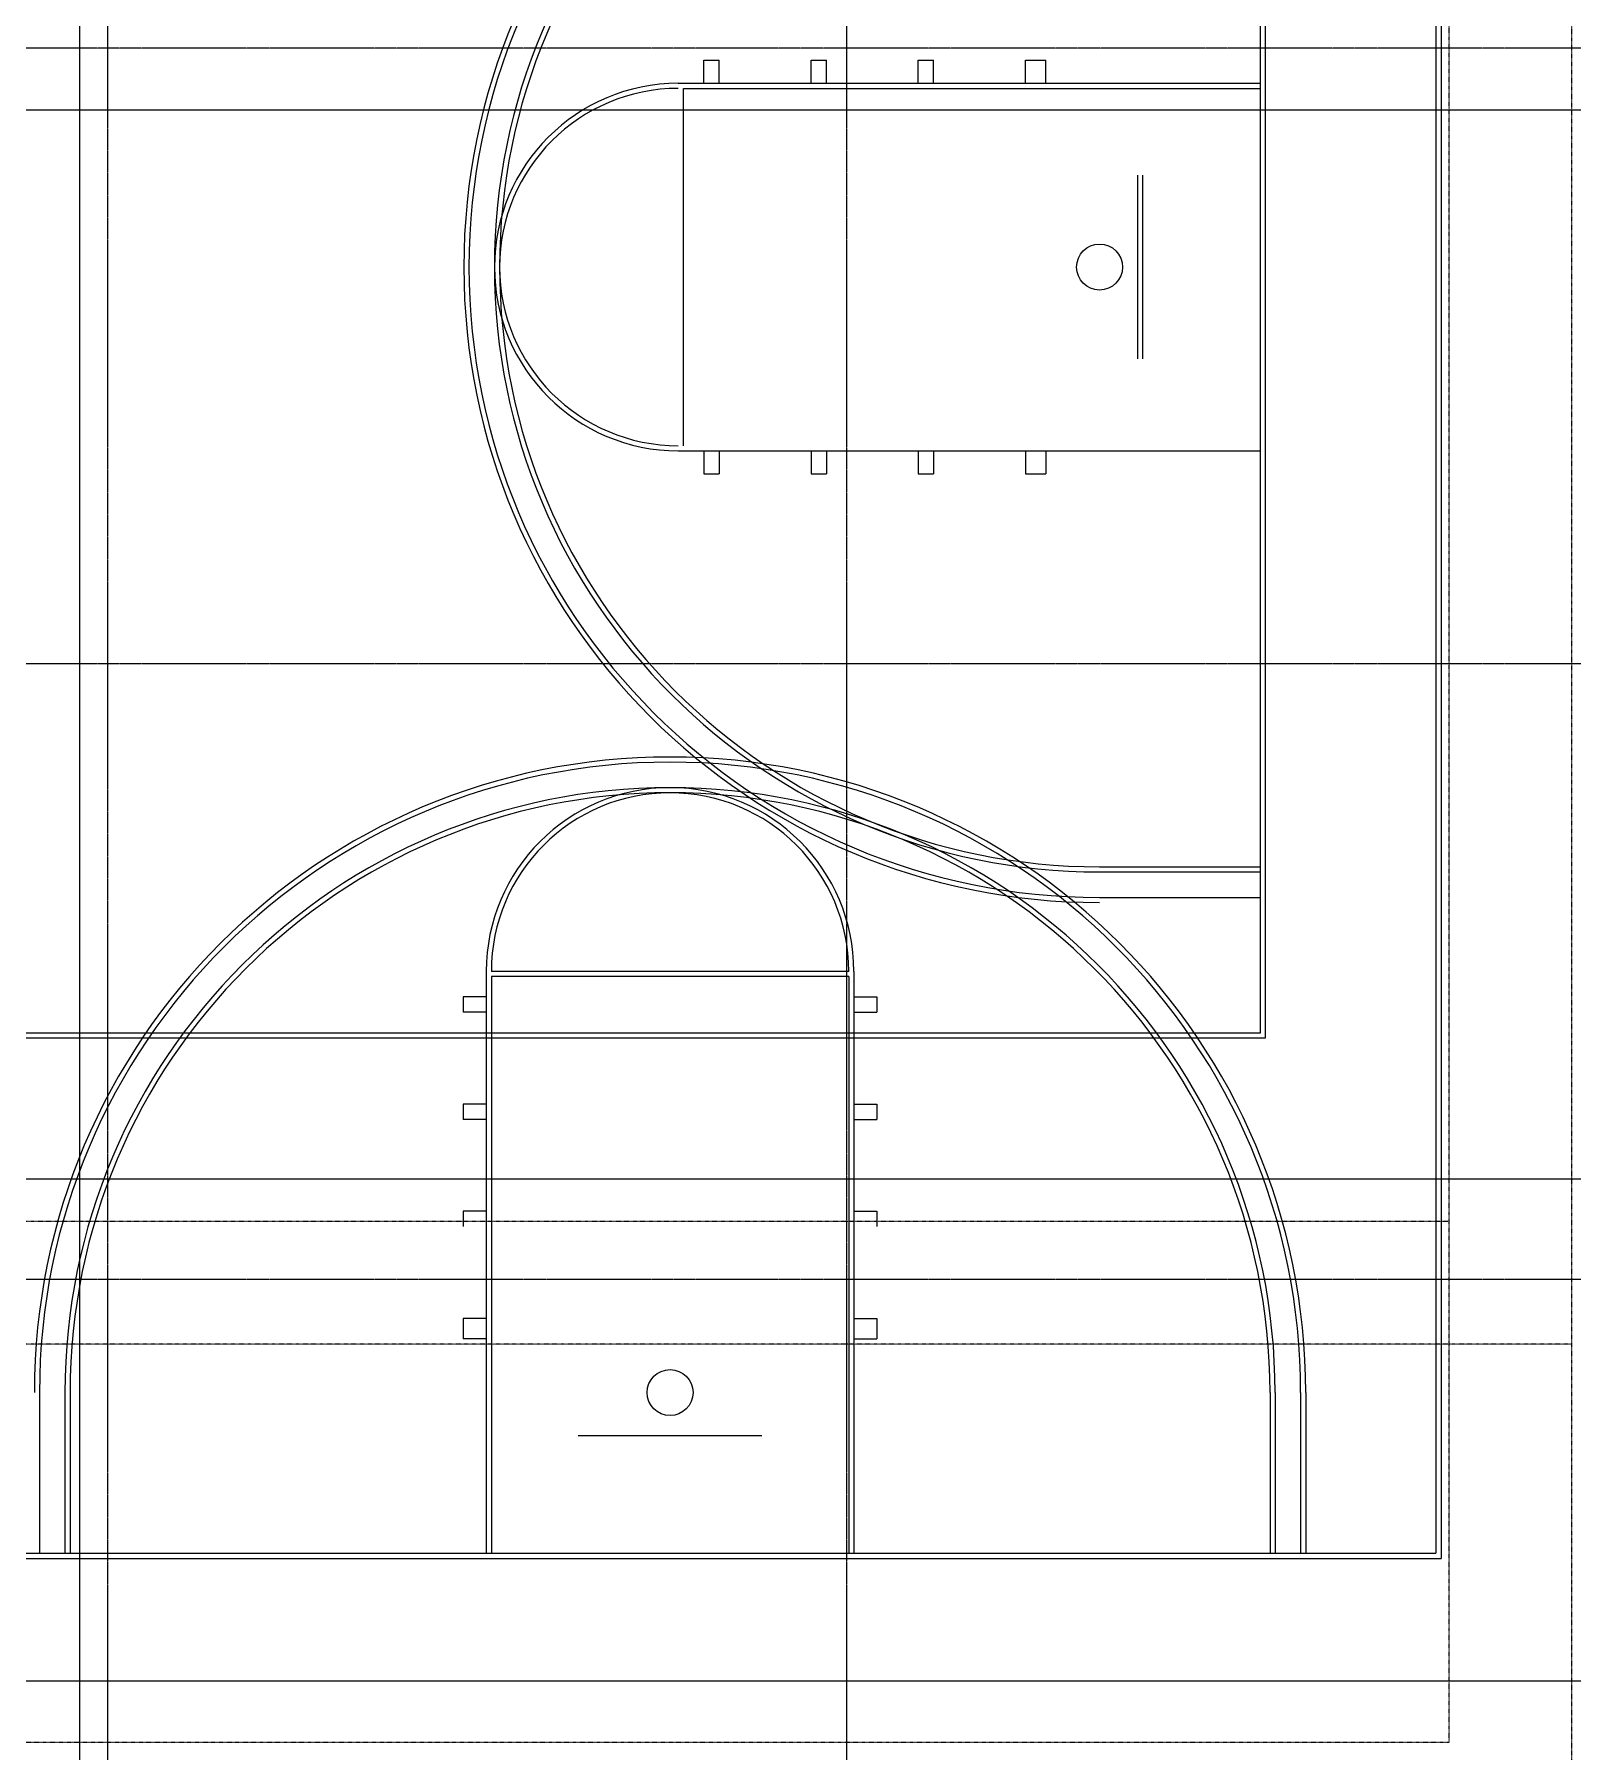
# Model space of a CAD drawing. Header units: inches. Extents: x 19712 to 27543, y -26063 to -18659.
# Drawn here: x 25373 to 25976, y -22294 to -21621 of the extents above; entities that cross this region are included whole.
import ezdxf

# ---------------------------------------------------------------- set-up
doc = ezdxf.new("R2010")
doc.units = ezdxf.units.IN
doc.header["$MEASUREMENT"] = 0
doc.linetypes.add('Dash 1_16_', pattern=[0.125, 0.0625, -0.0625])
doc.linetypes.add('Grid Line 1_2_', pattern=[0.875, 0.5, -0.125, 0.125, -0.125])
for name, color, linetype, lineweight in [('A-FLOR', 192, 'Continuous', 9), ('A-FLOR-CLRS', 90, 'Dash 1_16_', 9), ('A-FLOR-OTLN', 90, 'Continuous', 9), ('G-ANNO-SYMB', 111, 'Continuous', 9), ('S-GRID', 1, 'Continuous', 9)]:
    doc.layers.add(name, color=color, linetype=linetype, lineweight=lineweight)

msp = doc.modelspace()

# ---------------------------------------------------------------- linework, layer by layer
at = {"layer": 'A-FLOR'}
msp.add_line((24603.390225, -22266.05281), (26010.640225, -22266.05281), dxfattribs=at)
at = {"layer": 'A-FLOR-CLRS'}
for p, q in [((25927.390225, -22290.05281), (25927.390225, -21134.05281)), ((25975.390225, -22336.643686), (25975.390225, -21157.449176)), ((25927.390225, -22086.05281), (24651.390225, -22086.05281)), ((25975.390225, -22134.05281), (24603.390225, -22134.05281)), ((24651.390225, -22290.05281), (25927.390225, -22290.05281))]:
    msp.add_line(p, q, dxfattribs=at)
at = {"layer": 'A-FLOR-OTLN'}
for p, q in [((25922.16879, -21208.05281), (25922.16879, -22216.05281)), ((25924.16879, -21206.05281), (25924.16879, -22218.05281)), ((25855.390225, -22014.05281), (25855.390225, -21410.05281)), ((25853.390225, -22012.05281), (25853.390225, -21412.05281)), ((25635.390225, -21631.05281), (25641.390225, -21631.05281)), ((25635.390225, -21640.05281), (25635.390225, -21631.05281)), ((25641.390225, -21640.05281), (25641.390225, -21631.05281)), ((25677.390225, -21631.05281), (25683.390225, -21631.05281)), ((25677.390225, -21640.05281), (25677.390225, -21631.05281)), ((25683.390225, -21640.05281), (25683.390225, -21631.05281)), ((25719.390225, -21631.05281), (25725.390225, -21631.05281)), ((25719.390225, -21640.05281), (25719.390225, -21631.05281)), ((25725.390225, -21640.05281), (25725.390225, -21631.05281)), ((25761.390225, -21631.05281), (25769.390225, -21631.05281)), ((25761.390225, -21640.05281), (25761.390225, -21631.05281)), ((25769.390225, -21640.05281), (25769.390225, -21631.05281)), ((25625.390225, -21640.05281), (25853.390225, -21640.05281)), ((25627.390225, -21782.05281), (25627.390225, -21642.05281)), ((25627.390225, -21642.05281), (25853.390225, -21642.05281)), ((25805.390225, -21748.05281), (25805.390225, -21676.05281)), ((25807.390225, -21748.05281), (25807.390225, -21676.05281)), ((25625.390225, -21784.05281), (25853.390225, -21784.05281)), ((25635.390225, -21784.05281), (25635.390225, -21793.05281)), ((25641.390225, -21784.05281), (25641.390225, -21793.05281)), ((25677.390225, -21784.05281), (25677.390225, -21793.05281)), ((25683.390225, -21784.05281), (25683.390225, -21793.05281)), ((25719.390225, -21784.05281), (25719.390225, -21793.05281)), ((25725.390225, -21784.05281), (25725.390225, -21793.05281)), ((25761.390225, -21784.05281), (25761.390225, -21793.05281)), ((25769.390225, -21784.05281), (25769.390225, -21793.05281)), ((25635.390225, -21793.05281), (25641.390225, -21793.05281)), ((25677.390225, -21793.05281), (25683.390225, -21793.05281)), ((25719.390225, -21793.05281), (25725.390225, -21793.05281)), ((25761.390225, -21793.05281), (25769.390225, -21793.05281)), ((25790.390225, -21947.05281), (25853.390225, -21947.05281)), ((25790.390225, -21949.05281), (25853.390225, -21949.05281)), ((25790.390225, -21959.05281), (25853.390225, -21959.05281)), ((25550.16879, -21988.05281), (25550.16879, -22216.05281)), ((25692.16879, -21988.05281), (25552.16879, -21988.05281)), ((25692.16879, -21990.05281), (25552.16879, -21990.05281)), ((25552.16879, -21990.05281), (25552.16879, -22216.05281)), ((25692.16879, -21990.05281), (25692.16879, -22216.05281)), ((25694.16879, -21988.05281), (25694.16879, -22216.05281)), ((25541.16879, -21998.05281), (25541.16879, -22004.05281)), ((25550.16879, -21998.05281), (25541.16879, -21998.05281)), ((25694.16879, -21998.05281), (25703.16879, -21998.05281)), ((25703.16879, -21998.05281), (25703.16879, -22004.05281)), ((25550.16879, -22004.05281), (25541.16879, -22004.05281)), ((25694.16879, -22004.05281), (25703.16879, -22004.05281)), ((24723.390225, -22014.05281), (25855.390225, -22014.05281)), ((24725.390225, -22012.05281), (25853.390225, -22012.05281)), ((25541.16879, -22040.05281), (25541.16879, -22046.05281)), ((25550.16879, -22040.05281), (25541.16879, -22040.05281)), ((25694.16879, -22040.05281), (25703.16879, -22040.05281)), ((25703.16879, -22040.05281), (25703.16879, -22046.05281)), ((25550.16879, -22046.05281), (25541.16879, -22046.05281)), ((25694.16879, -22046.05281), (25703.16879, -22046.05281)), ((25541.16879, -22082.05281), (25541.16879, -22088.05281)), ((25550.16879, -22082.05281), (25541.16879, -22082.05281)), ((25694.16879, -22082.05281), (25703.16879, -22082.05281)), ((25703.16879, -22082.05281), (25703.16879, -22088.05281)), ((25541.16879, -22124.05281), (25541.16879, -22132.05281)), ((25550.16879, -22124.05281), (25541.16879, -22124.05281)), ((25694.16879, -22124.05281), (25703.16879, -22124.05281)), ((25703.16879, -22124.05281), (25703.16879, -22132.05281)), ((25550.16879, -22132.05281), (25541.16879, -22132.05281)), ((25694.16879, -22132.05281), (25703.16879, -22132.05281)), ((25375.16879, -22153.05281), (25375.16879, -22216.05281)), ((25385.16879, -22153.05281), (25385.16879, -22216.05281)), ((25387.16879, -22153.05281), (25387.16879, -22216.05281)), ((25857.16879, -22153.05281), (25857.16879, -22216.05281)), ((25859.16879, -22153.05281), (25859.16879, -22216.05281)), ((25869.16879, -22153.05281), (25869.16879, -22216.05281)), ((25871.16879, -22153.05281), (25871.16879, -22216.05281)), ((25658.16879, -22170.05281), (25586.16879, -22170.05281)), ((24654.611661, -22218.05281), (25924.16879, -22218.05281)), ((24656.611661, -22216.05281), (25922.16879, -22216.05281))]:
    msp.add_line(p, q, dxfattribs=at)
for centre in [(25790.390225, -21712.05281), (25622.16879, -22153.05281)]:
    msp.add_circle(centre, 9, dxfattribs=at)
for centre, radius, start, end in [((25790.390225, -21712.05281), 249, 90, 180), ((25790.390225, -21712.05281), 247, 90, 180), ((25790.390225, -21712.05281), 237, 90, 180), ((25790.390225, -21712.05281), 235, 90, 180), ((25625.390225, -21712.05281), 72, 90, 270), ((25625.390225, -21712.05281), 70, 90, 270), ((25790.390225, -21712.05281), 249, 180, 270), ((25790.390225, -21712.05281), 247, 180, 270), ((25790.390225, -21712.05281), 237, 180, 270), ((25790.390225, -21712.05281), 235, 180, 270), ((25622.16879, -22153.05281), 249, 90, 180), ((25622.16879, -22153.05281), 247, 90, 180), ((25622.16879, -22153.05281), 249, 0, 90), ((25622.16879, -22153.05281), 247, 0, 90), ((25622.16879, -22153.05281), 237, 90, 180), ((25622.16879, -21988.05281), 72, 0, 180), ((25622.16879, -22153.05281), 237, 0, 90), ((25622.16879, -22153.05281), 235, 90, 180), ((25622.16879, -21988.05281), 70, 360, 180), ((25622.16879, -22153.05281), 235, 0, 90)]:
    msp.add_arc(centre, radius, start, end, dxfattribs=at)
at = {"layer": 'G-ANNO-SYMB'}
for p, q in [((25390.899674, -19497.02882), (25390.899674, -23666.350214)), ((27062.471507, -21650.52261), (19985.202172, -21650.52261)), ((27072.963726, -22069.388455), (19995.694391, -22069.388455))]:
    msp.add_line(p, q, dxfattribs=at)
at = {"layer": 'S-GRID', "linetype": 'Grid Line 1_2_'}
for p, q in [((25401.890225, -23874.70128), (25401.890225, -18787.198833)), ((25691.390225, -23874.70128), (25691.390225, -18787.198833)), ((26875.455585, -21626.30281), (19848.989376, -21626.30281)), ((26875.455585, -21867.55281), (19848.989376, -21867.55281)), ((26875.455585, -22108.80281), (19848.989376, -22108.80281))]:
    msp.add_line(p, q, dxfattribs=at)

doc.saveas('drawing.dxf')
